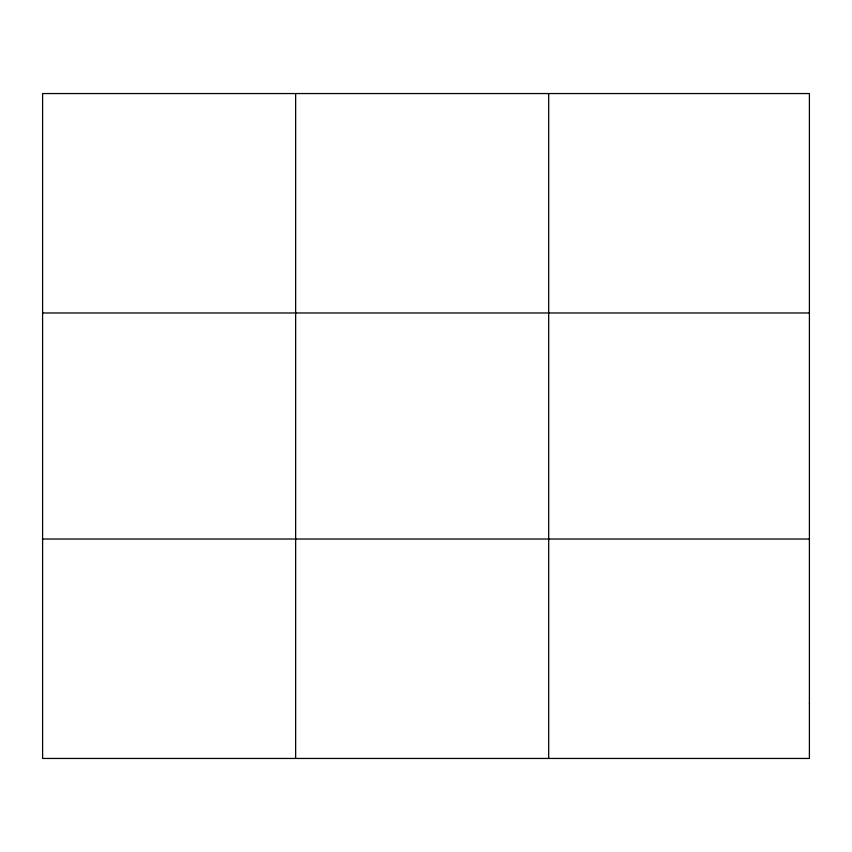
<?xml version="1.0" encoding="UTF-8"?>
<svg xmlns="http://www.w3.org/2000/svg" width="852" height="852" viewBox="0 0 852 852"><rect width="100%" height="100%" fill="white"/><g stroke="black" fill="none" stroke-linecap="round" stroke-linejoin="round"><path stroke-width="1.28" d="M295.644 93.55L295.644 758.45M548.688 93.55L548.688 758.45M42.6 312.972L809.4 312.972M42.6 539.028L809.4 539.028M809.4 703.592L809.4 758.45L42.6 758.45L42.6 93.55L809.4 93.55L809.4 703.592"/></g></svg>
